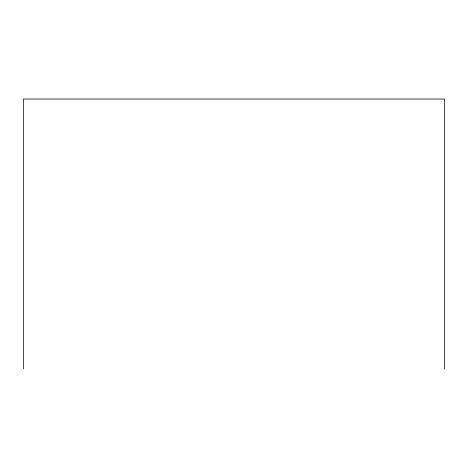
<?xml version="1.0" encoding="UTF-8"?>
<svg xmlns="http://www.w3.org/2000/svg" width="468" height="468" viewBox="0 0 468 468"><rect width="100%" height="100%" fill="white"/><g stroke="black" fill="none" stroke-linecap="round" stroke-linejoin="round"><path stroke-width="0.7" d="M444.6 368.965L444.6 99.035L23.4 99.035L23.4 368.965"/></g></svg>
